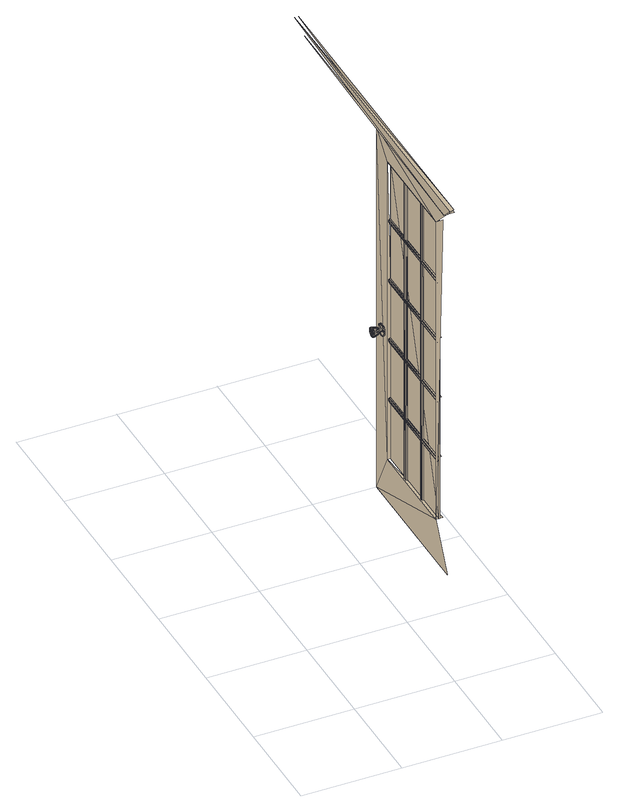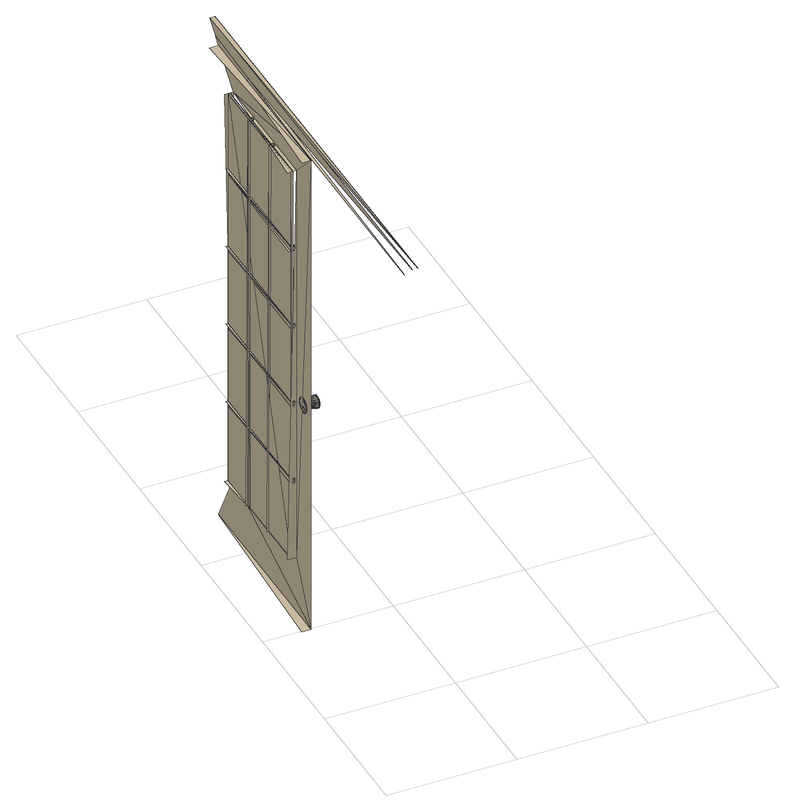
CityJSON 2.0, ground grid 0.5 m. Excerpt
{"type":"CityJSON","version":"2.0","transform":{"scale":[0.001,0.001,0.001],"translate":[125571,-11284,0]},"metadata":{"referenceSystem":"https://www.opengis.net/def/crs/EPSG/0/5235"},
"CityObjects":{
"building1":{"type":"Building","children":["building1-1"]},
"building1-1":{"type":"BuildingInstallation","attributes":{"ifc_type":"IfcDoor","name":"M_Door-Interior-Double-Full Glass-Wood:1500 x 2000mm:353875"},"parents":["building1"],"geometry":[{"type":"MultiSurface","lod":"2.2","boundaries":[[[0,1,2]],[[3,4,5]],[[3,6,4]],[[7,8,9]],[[7,8,10]],[[11,12,1]],[[7,2,8]],[[13,14,15]],[[16,15,14]],[[13,15,17]],[[18,19,20]],[[21,22,23]],[[24,25,26]],[[27,28,29]],[[16,30,15]],[[18,31,19]],[[21,32,22]],[[24,33,25]],[[34,28,27]],[[15,35,17]],[[14,13,36]],[[16,14,36]],[[35,13,17]],[[37,20,38]],[[39,23,40]],[[41,26,42]],[[29,43,44]],[[45,30,16]],[[15,30,46]],[[35,36,13]],[[45,16,47]],[[37,38,48]],[[39,40,49]],[[41,42,50]],[[44,43,51]],[[15,46,35]],[[30,45,46]],[[47,16,52]],[[16,36,52]],[[53,1,54]],[[31,55,56]],[[32,57,58]],[[33,59,60]],[[34,61,62]],[[52,45,47]],[[46,36,35]],[[55,48,56]],[[57,49,58]],[[59,50,60]],[[61,51,62]],[[63,5,4]],[[52,46,45]],[[46,52,36]],[[63,4,6]],[[5,64,3]],[[65,66,67]],[[68,67,66]],[[69,70,71]],[[72,73,74]],[[75,76,77]],[[78,79,80]],[[64,6,3]],[[65,81,66]],[[69,71,82]],[[72,74,83]],[[75,77,84]],[[78,80,85]],[[86,81,65]],[[87,88,89]],[[87,89,90]],[[91,92,93]],[[94,91,93]],[[91,95,92]],[[88,96,97]],[[18,20,98]],[[21,23,99]],[[24,26,100]],[[27,29,101]],[[94,102,91]],[[37,98,20]],[[39,99,23]],[[41,100,26]],[[29,44,101]],[[95,91,103]],[[93,92,104]],[[105,106,107]],[[108,105,107]],[[94,93,104]],[[103,92,95]],[[18,109,31]],[[21,110,32]],[[24,111,33]],[[34,27,112]],[[108,107,113]],[[106,114,107]],[[115,114,106]],[[108,116,117]],[[108,113,116]],[[114,115,118]],[[117,116,119]],[[120,118,115]],[[117,121,122]],[[117,119,121]],[[118,120,123]],[[120,124,123]],[[122,121,125]],[[94,126,102]],[[127,113,107]],[[128,106,105]],[[128,105,108]],[[129,107,114]],[[91,102,130]],[[128,115,106]],[[128,108,117]],[[131,116,113]],[[124,132,123]],[[133,125,121]],[[103,104,92]],[[131,119,116]],[[128,120,115]],[[128,117,122]],[[134,114,118]],[[135,132,124]],[[133,136,125]],[[9,137,7]],[[128,124,120]],[[125,128,122]],[[94,138,126]],[[139,118,123]],[[119,140,121]],[[129,127,107]],[[141,132,135]],[[142,136,133]],[[124,128,135]],[[136,128,125]],[[127,131,113]],[[31,109,55]],[[32,110,57]],[[33,111,59]],[[34,112,61]],[[143,129,114]],[[91,130,103]],[[133,121,140]],[[134,143,114]],[[131,140,119]],[[135,128,141]],[[142,128,136]],[[139,134,118]],[[132,141,144]],[[133,145,142]],[[123,132,146]],[[141,147,144]],[[142,145,148]],[[149,90,97]],[[141,128,147]],[[148,128,142]],[[102,126,130]],[[138,94,150]],[[94,104,150]],[[123,146,139]],[[2,151,152]],[[53,11,1]],[[7,151,2]],[[37,48,153]],[[39,49,154]],[[41,50,155]],[[44,51,156]],[[147,128,157]],[[158,128,148]],[[145,133,159]],[[133,140,159]],[[144,147,160]],[[145,161,148]],[[150,126,138]],[[147,157,160]],[[148,161,158]],[[157,128,162]],[[163,128,158]],[[132,144,164]],[[130,104,103]],[[162,160,157]],[[158,161,163]],[[162,128,165]],[[166,128,163]],[[132,164,146]],[[55,153,48]],[[57,154,49]],[[59,155,50]],[[61,156,51]],[[63,167,5]],[[145,159,168]],[[161,145,168]],[[165,128,169]],[[170,128,166]],[[150,130,126]],[[130,150,104]],[[160,162,171]],[[161,172,163]],[[165,171,162]],[[172,166,163]],[[169,128,173]],[[128,170,174]],[[144,160,175]],[[128,176,173]],[[128,174,177]],[[144,175,164]],[[128,178,176]],[[128,177,179]],[[128,180,178]],[[128,179,181]],[[5,167,64]],[[161,168,182]],[[169,183,165]],[[184,170,166]],[[128,185,180]],[[128,181,185]],[[172,161,182]],[[171,165,183]],[[166,172,184]],[[173,183,169]],[[184,174,170]],[[160,171,186]],[[160,186,175]],[[187,173,176]],[[188,177,174]],[[187,176,178]],[[172,182,189]],[[177,190,179]],[[184,172,189]],[[187,183,173]],[[188,174,184]],[[63,6,191]],[[180,192,178]],[[179,193,181]],[[171,183,194]],[[188,190,177]],[[185,195,180]],[[195,185,181]],[[187,178,196]],[[197,127,129]],[[196,178,192]],[[190,193,179]],[[198,199,200]],[[131,127,201]],[[171,194,186]],[[197,129,143]],[[192,180,202]],[[203,200,199]],[[204,143,134]],[[193,195,181]],[[140,131,205]],[[202,180,195]],[[204,134,139]],[[188,184,206]],[[184,189,206]],[[69,207,70]],[[72,208,73]],[[75,209,76]],[[78,210,79]],[[64,191,6]],[[183,187,211]],[[212,139,146]],[[213,159,140]],[[198,214,199]],[[196,211,187]],[[215,190,188]],[[183,211,194]],[[216,193,190]],[[217,196,192]],[[217,192,202]],[[188,206,215]],[[218,195,193]],[[219,202,195]],[[12,11,220]],[[8,7,221]],[[70,207,222]],[[215,216,190]],[[217,211,196]],[[223,146,164]],[[224,168,159]],[[216,225,193]],[[225,218,193]],[[219,217,202]],[[218,219,195]],[[175,226,164]],[[182,168,227]],[[186,228,175]],[[189,182,229]],[[127,197,230]],[[230,201,127]],[[204,197,143]],[[201,205,131]],[[231,186,194]],[[232,206,189]],[[233,204,139]],[[205,234,140]],[[212,233,139]],[[234,213,140]],[[146,235,212]],[[159,213,236]],[[237,194,211]],[[238,215,206]],[[146,223,235]],[[159,236,224]],[[239,216,215]],[[211,217,240]],[[239,225,216]],[[164,226,223]],[[168,224,227]],[[241,218,225]],[[217,219,242]],[[241,219,218]],[[243,226,175]],[[227,244,182]],[[228,243,175]],[[182,244,229]],[[186,231,228]],[[189,229,232]],[[194,245,231]],[[206,232,246]],[[230,197,247]],[[247,201,230]],[[204,247,197]],[[201,247,205]],[[194,237,245]],[[206,246,238]],[[233,247,204]],[[247,234,205]],[[212,247,233]],[[247,213,234]],[[248,237,211]],[[238,249,215]],[[240,248,211]],[[249,239,215]],[[212,250,247]],[[213,247,251]],[[251,236,213]],[[235,250,212]],[[242,240,217]],[[239,241,225]],[[251,224,236]],[[235,223,250]],[[252,242,219]],[[219,241,252]],[[251,227,224]],[[223,226,250]],[[251,244,227]],[[226,243,250]],[[251,253,244]],[[250,243,254]],[[244,253,229]],[[228,254,243]],[[229,253,232]],[[231,254,228]],[[232,253,246]],[[245,254,231]],[[238,246,253]],[[253,255,238]],[[254,237,255]],[[237,254,245]],[[255,249,238]],[[237,248,255]],[[256,251,247]],[[255,239,249]],[[248,240,255]],[[241,239,255]],[[255,240,242]],[[257,247,250]],[[255,252,241]],[[242,252,255]],[[253,251,258]],[[250,254,259]],[[260,255,253]],[[261,254,255]],[[257,256,247]],[[262,263,264]],[[265,262,266]],[[256,258,251]],[[262,267,263]],[[268,262,265]],[[269,266,262]],[[250,259,257]],[[270,262,264]],[[271,265,266]],[[267,272,263]],[[268,265,273]],[[274,264,263]],[[253,258,260]],[[275,273,265]],[[276,263,272]],[[270,269,262]],[[269,271,266]],[[274,270,264]],[[261,259,254]],[[271,275,265]],[[268,273,277]],[[260,261,255]],[[276,274,263]],[[272,267,278]],[[275,277,273]],[[269,275,271]],[[274,269,270]],[[98,55,18]],[[99,57,21]],[[100,59,24]],[[156,27,101]],[[279,262,268]],[[280,281,267]],[[282,268,283]],[[272,278,276]],[[283,268,284]],[[285,267,262]],[[257,286,256]],[[256,286,258]],[[18,55,109]],[[37,153,98]],[[21,57,110]],[[39,154,99]],[[24,59,111]],[[41,155,100]],[[61,112,27]],[[156,101,44]],[[268,277,284]],[[269,284,275]],[[278,269,274]],[[267,281,287]],[[288,280,267]],[[289,268,282]],[[284,277,275]],[[278,274,276]],[[257,259,286]],[[258,286,260]],[[267,287,278]],[[282,283,290]],[[98,153,55]],[[99,154,57]],[[100,155,59]],[[156,61,27]],[[283,284,290]],[[291,151,53]],[[281,280,292]],[[7,53,151]],[[293,288,267]],[[279,268,289]],[[286,259,261]],[[286,261,260]],[[279,294,262]],[[281,292,287]],[[294,285,262]],[[289,282,295]],[[282,290,295]],[[280,288,296]],[[285,293,267]],[[297,269,278]],[[295,290,284]],[[292,278,287]],[[293,298,288]],[[279,289,299]],[[300,284,269]],[[280,296,292]],[[299,289,301]],[[301,295,284]],[[296,278,292]],[[289,295,301]],[[288,298,302]],[[191,167,63]],[[288,302,296]],[[279,299,303]],[[297,278,296]],[[285,304,293]],[[298,293,297]],[[299,301,303]],[[305,301,284]],[[297,300,269]],[[191,64,167]],[[294,306,285]],[[307,294,279]],[[298,297,302]],[[308,293,304]],[[279,303,307]],[[300,305,284]],[[305,306,294]],[[307,303,301]],[[297,296,302]],[[300,304,285]],[[308,297,293]],[[307,305,294]],[[305,307,301]],[[300,308,304]],[[305,309,306]],[[7,11,53]],[[297,308,300]]]}]}
},
"vertices":[
[852,872,1880],[817,872,230],[817,872,1880],[838,872,230],[831,872,1880],[831,872,230],[838,872,1880],[817,1500,2000],[817,752,2000],[817,727,2025],[852,752,2000],[817,1500,0],[817,752,0],[825,1032,1880],[822,1035,1880],[822,1035,230],[822,1048,1880],[825,1032,230],[822,1382,1544],[822,872,1544],[822,872,1556],[822,1382,1214],[822,872,1214],[822,872,1226],[822,1382,884],[822,872,884],[822,872,896],[822,1382,554],[822,872,554],[822,872,566],[822,1048,230],[825,872,1540],[825,872,1210],[825,872,880],[825,872,550],[831,1032,230],[831,1032,1880],[825,1382,1560],[825,872,1560],[825,1382,1230],[825,872,1230],[825,1382,900],[825,872,900],[825,872,570],[825,1382,570],[825,1051,230],[831,1051,230],[825,1051,1880],[831,872,1560],[831,872,1230],[831,872,900],[831,872,570],[831,1051,1880],[817,1382,230],[852,872,230],[831,1382,1540],[831,872,1540],[831,1382,1210],[831,872,1210],[831,1382,880],[831,872,880],[831,1382,550],[831,872,550],[831,1382,1880],[838,1382,230],[838,1051,1880],[838,1032,230],[838,1032,1880],[845,1032,230],[838,1382,1560],[838,872,1540],[838,872,1560],[838,1382,1230],[838,872,1210],[838,872,1230],[838,1382,900],[838,872,880],[838,872,900],[838,1382,570],[838,872,550],[838,872,570],[838,1051,230],[845,872,1560],[845,872,1230],[845,872,900],[845,872,570],[845,1051,1880],[797,2323,2071],[797,745,2006],[797,680,2071],[817,680,2071],[822,1205,230],[825,1202,1880],[822,1205,1880],[822,1218,1880],[825,1202,230],[817,2258,2006],[817,745,2006],[822,1382,1556],[822,1382,1226],[822,1382,896],[822,1382,566],[822,1218,230],[831,1202,230],[831,1202,1880],[762,1416,914],[762,1418,911],[764,1412,914],[762,1418,918],[825,1382,1540],[825,1382,1210],[825,1382,880],[825,1382,550],[764,1413,920],[764,1414,907],[762,1419,907],[764,1414,922],[762,1419,922],[764,1415,903],[764,1415,925],[762,1421,904],[764,1416,929],[762,1421,925],[764,1416,900],[762,1422,900],[762,1422,929],[825,1221,230],[768,1412,914],[762,1437,914],[768,1413,909],[831,1221,230],[768,1414,922],[764,1423,895],[764,1423,934],[768,1415,904],[762,1426,898],[762,1426,930],[817,1503,2000],[825,1221,1880],[768,1416,900],[768,1416,929],[762,1429,897],[762,1429,932],[768,1414,907],[764,1429,891],[764,1429,938],[768,1423,895],[762,1433,895],[762,1433,933],[817,2323,2071],[831,1221,1880],[817,1382,1880],[852,1382,1880],[831,1382,1560],[831,1382,1230],[831,1382,900],[831,1382,570],[762,1437,894],[762,1437,935],[768,1423,934],[764,1437,891],[764,1437,938],[762,1440,895],[762,1440,933],[768,1429,891],[762,1444,897],[762,1444,932],[831,1382,230],[768,1429,938],[762,1448,898],[762,1448,930],[764,1444,891],[764,1444,938],[762,1451,900],[762,1451,929],[768,1437,891],[762,1453,904],[762,1453,925],[762,1454,907],[762,1454,922],[762,1456,911],[762,1456,918],[768,1437,938],[764,1451,895],[764,1451,934],[762,1457,914],[768,1444,891],[764,1457,900],[764,1457,929],[768,1444,938],[764,1458,925],[838,1382,1880],[764,1459,907],[764,1459,922],[768,1451,895],[764,1462,914],[764,1458,904],[792,1419,911],[838,1221,1880],[838,1202,230],[838,1202,1880],[792,1419,918],[764,1460,909],[845,1202,230],[792,1421,908],[792,1421,921],[768,1451,934],[838,1382,1540],[838,1382,1210],[838,1382,880],[838,1382,550],[768,1457,900],[792,1424,901],[792,1424,928],[838,1221,230],[768,1457,929],[768,1458,925],[768,1459,907],[768,1460,920],[768,1462,914],[852,1500,0],[852,1500,2000],[845,1382,1540],[792,1430,898],[792,1430,930],[768,1459,922],[792,1433,897],[792,1433,932],[792,1440,897],[792,1440,932],[792,1418,914],[792,1443,898],[792,1443,930],[792,1422,905],[792,1422,924],[792,1427,900],[792,1427,929],[792,1450,901],[792,1450,928],[792,1453,921],[792,1453,908],[792,1454,918],[792,1454,911],[792,1437,896],[792,1437,933],[792,1447,900],[792,1447,929],[792,1427,914],[792,1451,905],[792,1451,924],[792,1432,906],[792,1432,923],[792,1455,914],[792,1442,923],[792,1442,906],[792,1447,914],[811,1427,914],[811,1432,906],[811,1432,923],[811,1442,906],[811,1442,923],[811,1447,914],[811,1407,914],[811,1411,899],[811,1408,907],[811,1411,929],[811,1408,922],[811,1422,888],[811,1422,940],[817,1407,914],[817,1408,907],[817,1408,922],[811,1415,893],[811,1415,936],[817,1411,899],[817,1411,929],[817,1415,893],[817,1415,936],[817,1422,888],[811,1458,936],[811,1437,884],[811,1429,885],[811,1437,944],[811,1429,943],[817,1422,940],[811,1466,907],[811,1437,914],[817,1429,885],[811,1444,885],[811,1444,943],[817,1429,943],[852,1382,230],[817,1437,884],[811,1458,893],[811,1463,929],[817,1437,944],[817,1444,885],[817,1458,893],[811,1452,888],[811,1452,940],[817,1466,907],[817,1444,943],[817,1452,888],[817,1452,940],[811,1463,899],[817,1463,929],[811,1466,922],[817,1458,936],[817,1463,899],[817,1466,922]
]}
